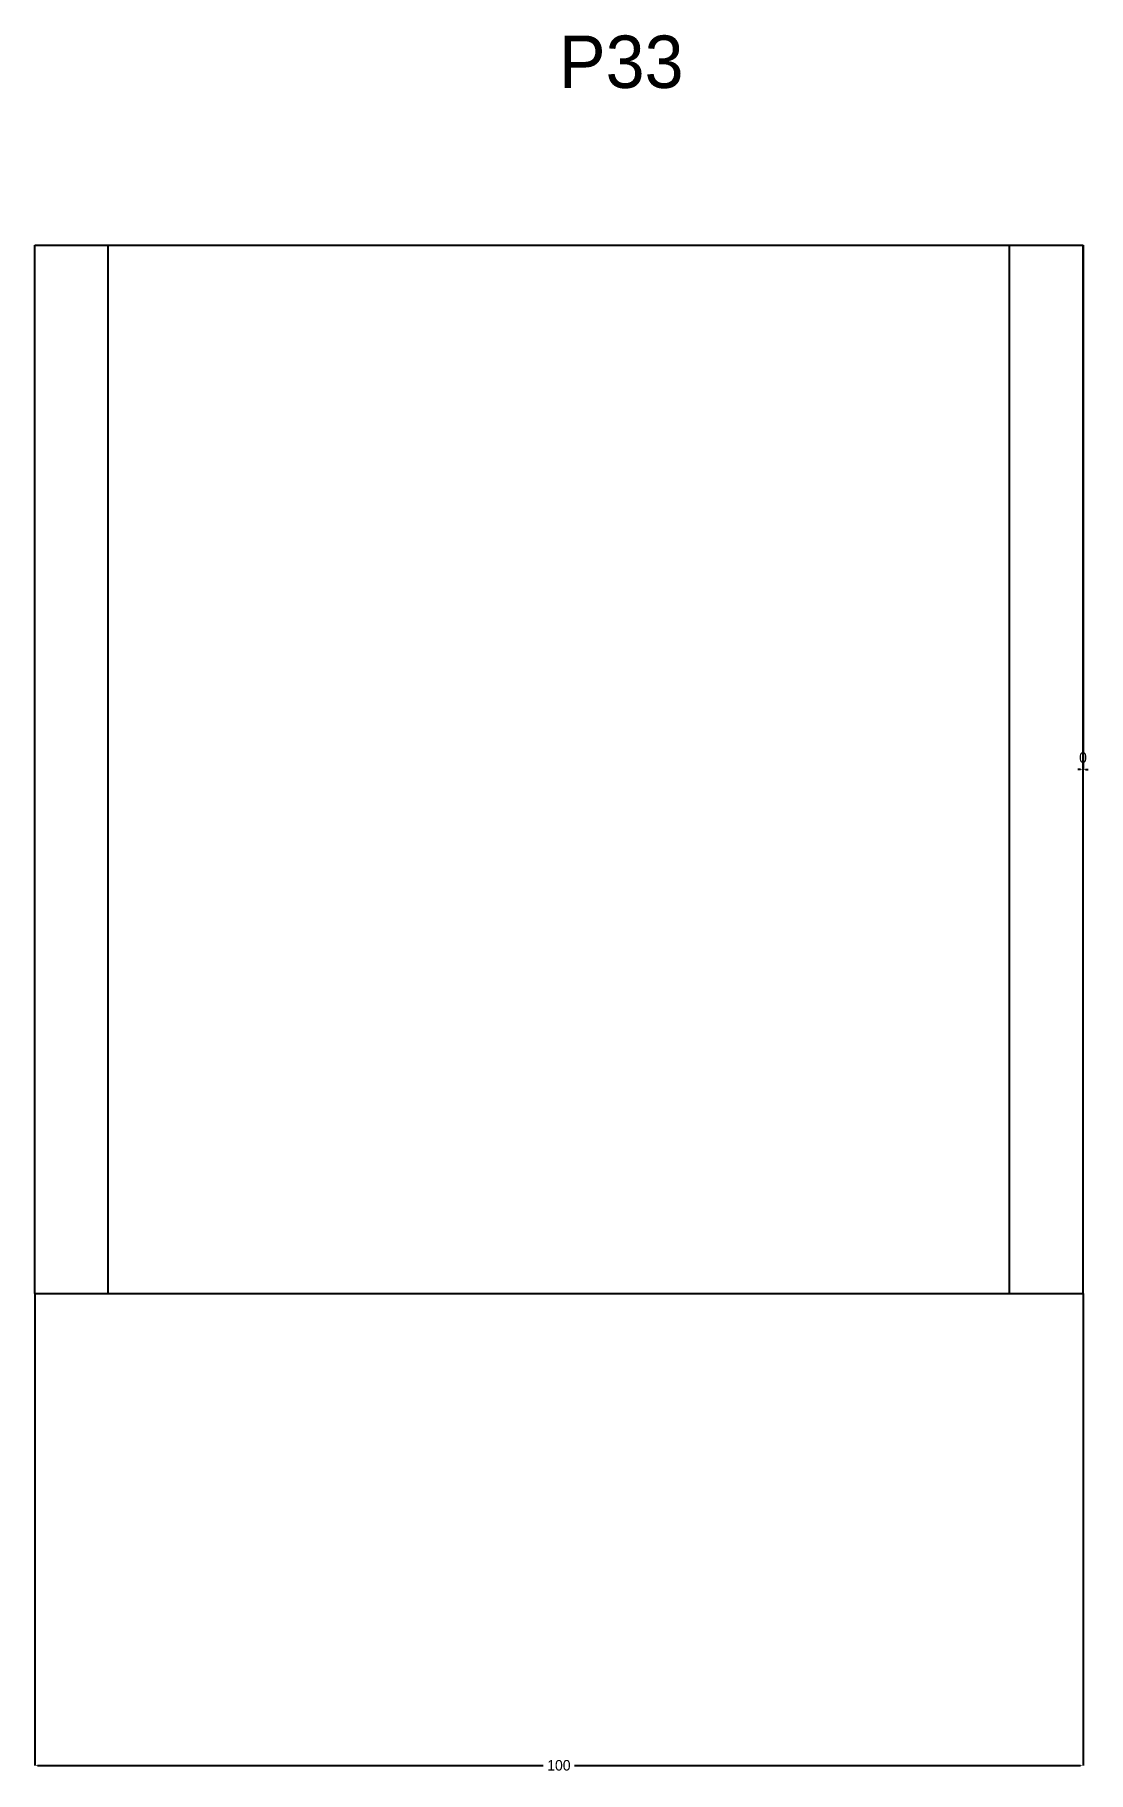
# Model space of a CAD drawing. Header units: centimetres. Extents: x 12796 to 12896, y 13113 to 13279.
import ezdxf

# ---------------------------------------------------------------- set-up
doc = ezdxf.new("R2010")
doc.units = ezdxf.units.CM
for name, color, linetype in [('COTA', 7, 'Continuous'), ('NOMENCLATURA', 7, 'Continuous'), ('Paineis', 7, 'Continuous'), ('SARR_2.2x7', 7, 'Continuous')]:
    doc.layers.add(name, color=color, linetype=linetype)
doc.dimstyles.get("Standard").update_dxf_attribs({"dimtxt": 2.5, "dimasz": 2.5, "dimexe": 1.25, "dimexo": 0.625, "dimtad": 1, "dimcen": 2.5, "dimazin": 3, "dimtfac": 1, "dimtmove": 0, "dimatfit": 3})

# ---------------------------------------------------------------- blocks, each defined once
blk = doc.blocks.new('_CLOSEDFILLED')
at = {"color": 0, "linetype": 'BYBLOCK'}
blk.add_solid([(-1, 0.16), (0, 0), (-1, -0.16)], dxfattribs=at)
blk = doc.blocks.new('*D1')
at = {"color": 1}
for p, q in [((12795.5914, 13158.9905), (12795.5914, 13113.9905)), ((12895.5914, 13158.9905), (12895.5914, 13113.9905)), ((12795.8414, 13113.9905), (12844.0914, 13113.9905)), ((12847.0914, 13113.9905), (12895.3414, 13113.9905))]:
    blk.add_line(p, q, dxfattribs=at)
at = {"layer": 'Defpoints'}
for p in [(12795.5914, 13158.9905), (12895.5914, 13158.9905), (12795.5914, 13113.9905)]:
    blk.add_point(p, dxfattribs=at)
at = {"layer": 'COTA', "color": 1, "xscale": 0.25, "yscale": 0.25, "rotation": 180}
blk.add_blockref('_CLOSEDFILLED', (12795.5914, 13113.9905), dxfattribs=at)
at = {"layer": 'COTA', "color": 1, "xscale": 0.25, "yscale": 0.25}
blk.add_blockref('_CLOSEDFILLED', (12895.5914, 13113.9905), dxfattribs=at)
at = {"layer": 'COTA', "color": 1, "insert": (12845.5914, 13113.9905), "char_height": 1, "attachment_point": 5}
blk.add_mtext('100', dxfattribs=at)
blk = doc.blocks.new('*D2')
at = {"color": 1}
for p, q in [((12895.5914, 13258.9905), (12895.5914, 13208.9905)), ((12895.3414, 13208.9905), (12895.0914, 13208.9905)), ((12895.5914, 13158.9905), (12895.5914, 13208.9905)), ((12895.5914, 13208.9905), (12895.5914, 13208.9905)), ((12895.8414, 13208.9905), (12896.0914, 13208.9905))]:
    blk.add_line(p, q, dxfattribs=at)
at = {"layer": 'Defpoints'}
for p in [(12895.5914, 13258.9905), (12895.5914, 13208.9905), (12895.5914, 13158.9905)]:
    blk.add_point(p, dxfattribs=at)
at = {"layer": 'COTA', "color": 1, "xscale": 0.25, "yscale": 0.25}
blk.add_blockref('_CLOSEDFILLED', (12895.5914, 13208.9905), dxfattribs=at)
at = {"layer": 'COTA', "color": 1, "xscale": 0.25, "yscale": 0.25, "rotation": 180}
blk.add_blockref('_CLOSEDFILLED', (12895.5914, 13208.9905), dxfattribs=at)
at = {"layer": 'COTA', "color": 1, "insert": (12895.5914, 13210.1155), "char_height": 1, "attachment_point": 5}
blk.add_mtext('0', dxfattribs=at)

msp = doc.modelspace()

# ---------------------------------------------------------------- linework, layer by layer
at = {"layer": 'Paineis'}
for points in [[(12795.5914, 13158.9905), (12795.5914, 13258.9905)], [(12795.5914, 13258.9905), (12895.5914, 13258.9905)], [(12895.5914, 13158.9905), (12895.5914, 13258.9905)], [(12795.5914, 13158.9905), (12895.5914, 13158.9905)]]:
    msp.add_lwpolyline(points, dxfattribs=at)
at = {"layer": 'SARR_2.2x7'}
for p, q in [((12802.5914, 13158.9905), (12802.5914, 13258.9905)), ((12888.5914, 13158.9905), (12888.5914, 13258.9905))]:
    msp.add_line(p, q, dxfattribs=at)

# ---------------------------------------------------------------- texts
at = {"layer": 'NOMENCLATURA'}
msp.add_text('P33', height=5, dxfattribs=at).set_placement((12845.5914, 13273.9905))

# ---------------------------------------------------------------- dimensions: what is measured, and where the dimension line sits
at = {"layer": 'COTA', "color": 1}
for base, p1, p2, picture, middle in [((12895.5914, 13208.9905), (12895.5914, 13158.9905), (12895.5914, 13258.9905), '*D2', (12895.5914, 13210.1155)), ((12795.5914, 13113.9905), (12795.5914, 13158.9905), (12895.5914, 13158.9905), '*D1', (12845.5914, 13113.9905))]:
    dim = msp.add_linear_dim(base=base, p1=p1, p2=p2, dimstyle='Standard', dxfattribs=at)
    dim.commit()
    dim.dimension.update_dxf_attribs({"geometry": picture, "text_midpoint": middle})

doc.saveas('drawing.dxf')
